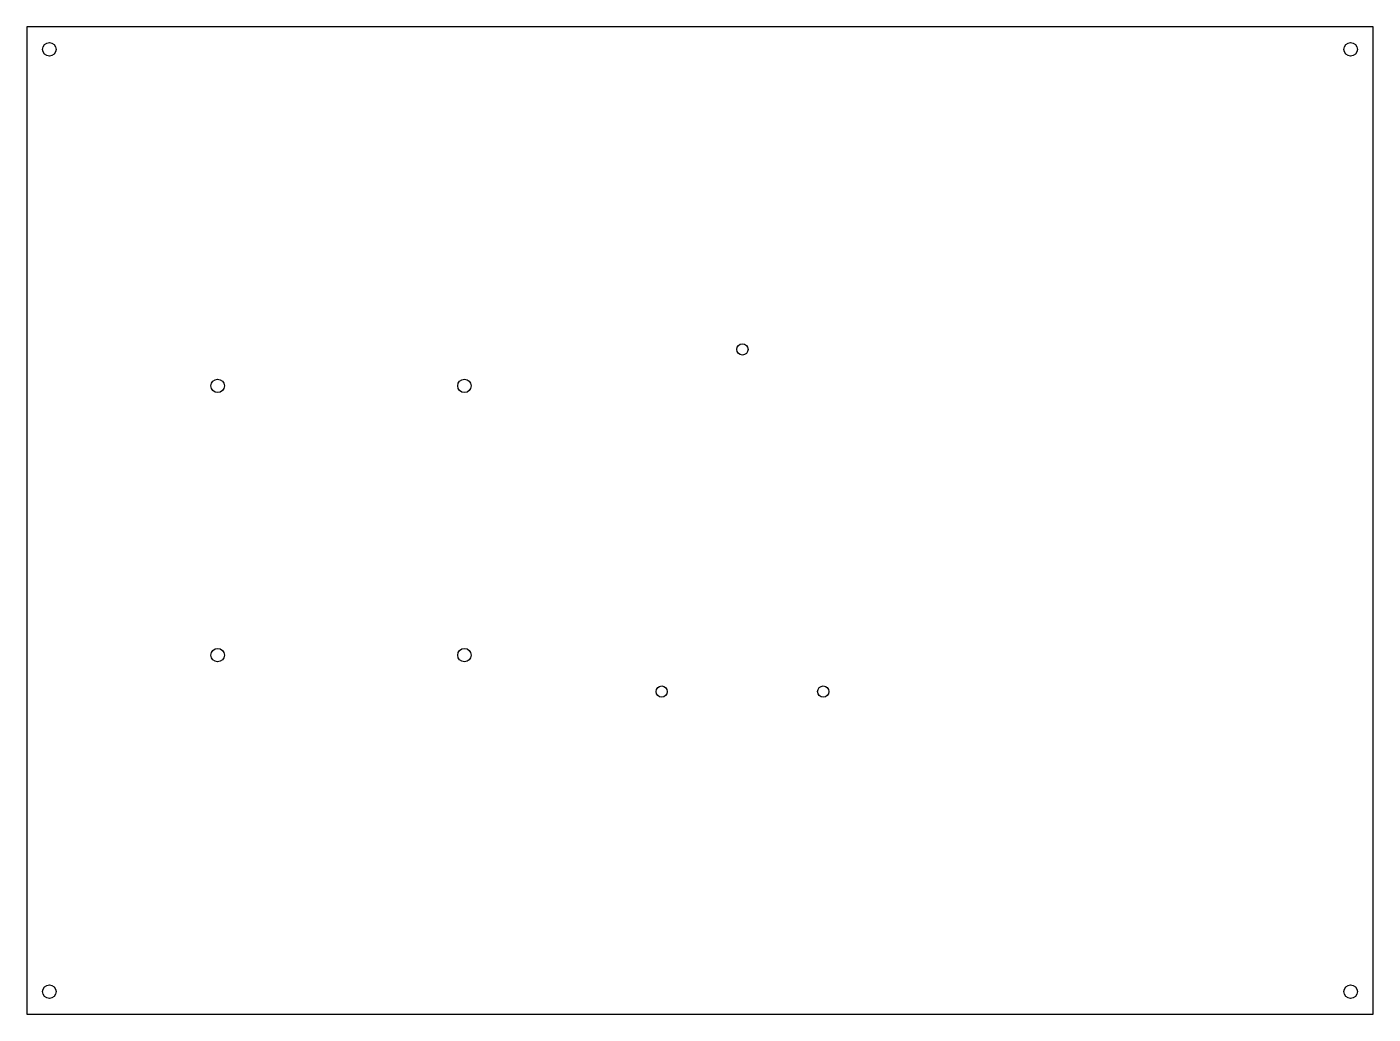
# Model space of a CAD drawing. Header units: millimetres. Extents: x -300 to 0, y -220 to 0.
import ezdxf

# ---------------------------------------------------------------- set-up
doc = ezdxf.new("R2010")
doc.units = ezdxf.units.MM
doc.layers.get('0').update_dxf_attribs({"linetype": 'CONTINUOUS'})

msp = doc.modelspace()

# ---------------------------------------------------------------- linework, layer by layer
for p, q in [((-300, 0), (-300, -220)), ((0, 0), (-300, 0)), ((0, -220), (0, 0)), ((-300, -220), (0, -220))]:
    msp.add_line(p, q)
msp.add_lwpolyline([(-300, 0), (-300, -220), (0, -220), (0, 0)], close=True)
for centre, radius in [((-295, -5), 1.5), ((-295, -5), 1.5), ((-5, -5), 1.5), ((-5, -5), 1.5), ((-140.54, -71.88), 1.25), ((-257.5, -80), 1.5), ((-202.5, -80), 1.5), ((-257.5, -140), 1.5), ((-202.5, -140), 1.5), ((-158.54, -148.12), 1.25), ((-122.54, -148.12), 1.25), ((-295, -215), 1.5), ((-295, -215), 1.5), ((-5, -215), 1.5), ((-5, -215), 1.5)]:
    msp.add_circle(centre, radius)

doc.saveas('drawing.dxf')
